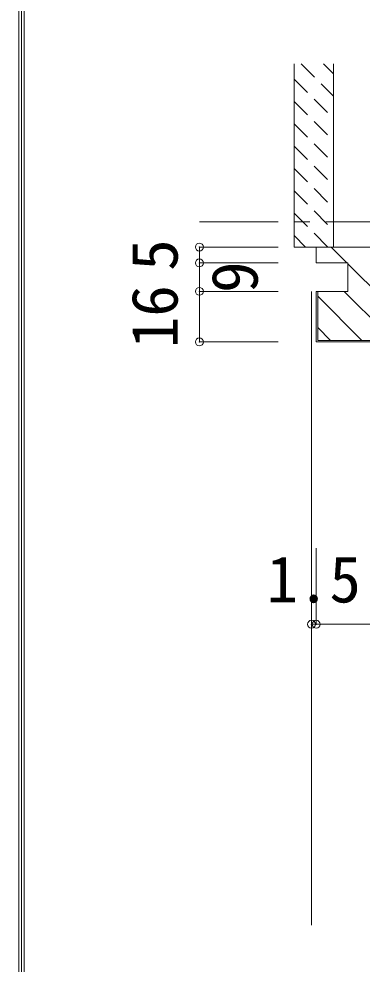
# Model space of a CAD drawing. Units: millimetres, scale not verified. Extents: x -957 to 993, y -689 to 708.
# Drawn here: x -957.2 to -848.5, y -216.7 to 82.2 of the extents above; entities that cross this region are included whole.
import ezdxf
from ezdxf.enums import TextEntityAlignment as Align

# ---------------------------------------------------------------- set-up
doc = ezdxf.new("R2010")
doc.units = ezdxf.units.MM
doc.header["$LTSCALE"] = 5
doc.header["$PDMODE"] = 32
doc.header["$PDSIZE"] = 2.5
doc.linetypes.add('CHAIN1', pattern=[8, 5, -1, 1, -1])
doc.linetypes.add('DASHED1', pattern=[1.8, 1.2, -0.6])
doc.layers.add('0-B_寸法', color=7, linetype='Continuous', lineweight=9)
doc.layers.add('F-1_枠', color=6, linetype='Continuous', lineweight=9)
doc.styles.add('ＭＳ ゴシック', font='')
doc.styles.get('ＭＳ ゴシック').set_extended_font_data('MS Gothic')

msp = doc.modelspace()

# ---------------------------------------------------------------- linework, layer by layer
at = {"layer": '0-B_寸法'}
for p, q in [((-870.022, 68.058), (-870.022, 10.058)), ((-857.522, 68.058), (-857.522, 10.058)), ((-682.522, 18.058), (-857.522, 18.058)), ((-870.022, 10.058), (-857.522, 10.058)), ((-863.022, 10.058), (-864.522, 10.058)), ((-863.022, 5.058), (-863.022, 10.058)), ((-853.274, 5.058), (-858.274, 10.058)), ((-841.422, -6.794), (-853.022, 4.806)), ((-864.522, -204.442), (-864.522, -3.942)), ((-862.522, -3.942), (-862.522, -19.442)), ((-848.573, -19.442), (-862.522, -5.493)), ((-841.422, -16.694), (-854.173, -3.942)), ((-858.472, -19.442), (-862.522, -15.393)), ((-863.022, -19.942), (-841.422, -19.942)), ((-862.522, -19.442), (-841.422, -19.442))]:
    msp.add_line(p, q, dxfattribs=at)
at = {"layer": '0-B_寸法', "linetype": 'DASHED1'}
for p, q in [((-867.804, 68.058), (-857.522, 57.776)), ((-860.733, 68.058), (-857.522, 64.847)), ((-870.022, 63.205), (-857.522, 50.705)), ((-870.022, 56.134), (-857.522, 43.634)), ((-870.022, 49.062), (-857.522, 36.562)), ((-870.022, 41.991), (-857.522, 29.491)), ((-870.022, 34.92), (-857.522, 22.42)), ((-870.022, 27.849), (-857.522, 15.349)), ((-870.022, 20.778), (-859.301, 10.058)), ((-870.022, 13.707), (-866.372, 10.058))]:
    msp.add_line(p, q, dxfattribs=at)
at = {"layer": '0-B_寸法', "linetype": 'CHAIN1'}
msp.add_line((-900.022, 18.058), (-475.022, 18.058), dxfattribs=at)
at = {"layer": '0-B_寸法', "color": 4}
for p, q in [((-900.022, 10.058), (-900.022, 5.058)), ((-900.022, 10.058), (-875.022, 10.058)), ((-900.022, 5.058), (-875.022, 5.058)), ((-900.022, 5.058), (-900.022, -3.942)), ((-900.022, -3.942), (-875.022, -3.942)), ((-900.022, -3.942), (-900.022, -19.942)), ((-900.022, -19.942), (-875.022, -19.942)), ((-864.522, -109.246), (-864.522, -85.188)), ((-863.022, -109.246), (-863.022, -85.188)), ((-864.522, -109.246), (-863.022, -109.246))]:
    msp.add_line(p, q, dxfattribs=at)
at = {"layer": '0-B_寸法'}
for points in [[(-863.022, 10.058), (-677.022, 10.058), (-677.022, 5.058), (-687.022, 5.058), (-687.022, -3.942), (-677.022, -3.942)], [(-863.022, 5.058), (-853.022, 5.058), (-853.022, -3.942), (-863.022, -3.942), (-863.022, -19.942)], [(-677.022, -109.246), (-863.022, -109.246), (-863.022, -85.188)]]:
    msp.add_lwpolyline(points, dxfattribs=at)
for p in [(-900.022, 10.058), (-900.022, 5.058), (-900.022, -3.942), (-900.022, -19.942), (-864.522, -109.246), (-863.022, -109.246)]:
    msp.add_point(p, dxfattribs=at)
at = {"layer": 'F-1_枠'}
for p, q in [((-957.218, 707.602), (-957.218, -689.065)), ((-956.385, 707.602), (-956.385, -689.065)), ((-955.551, 707.602), (-955.551, -689.065))]:
    msp.add_line(p, q, dxfattribs=at)

# ---------------------------------------------------------------- texts
at = {"layer": '0-B_寸法', "style": 'ＭＳ ゴシック'}
for s, p in [('5', (-902.522, 2.558)), ('9', (-877.161, -4.442)), ('16', (-902.522, -21.942))]:
    msp.add_text(s, height=14.66, rotation=90, dxfattribs=at).set_placement(p, align=Align.BOTTOM_LEFT)
msp.add_text('1.5', height=14.66, dxfattribs=at).set_placement((-878.772, -106.746), align=Align.BOTTOM_LEFT)

doc.saveas('drawing.dxf')
